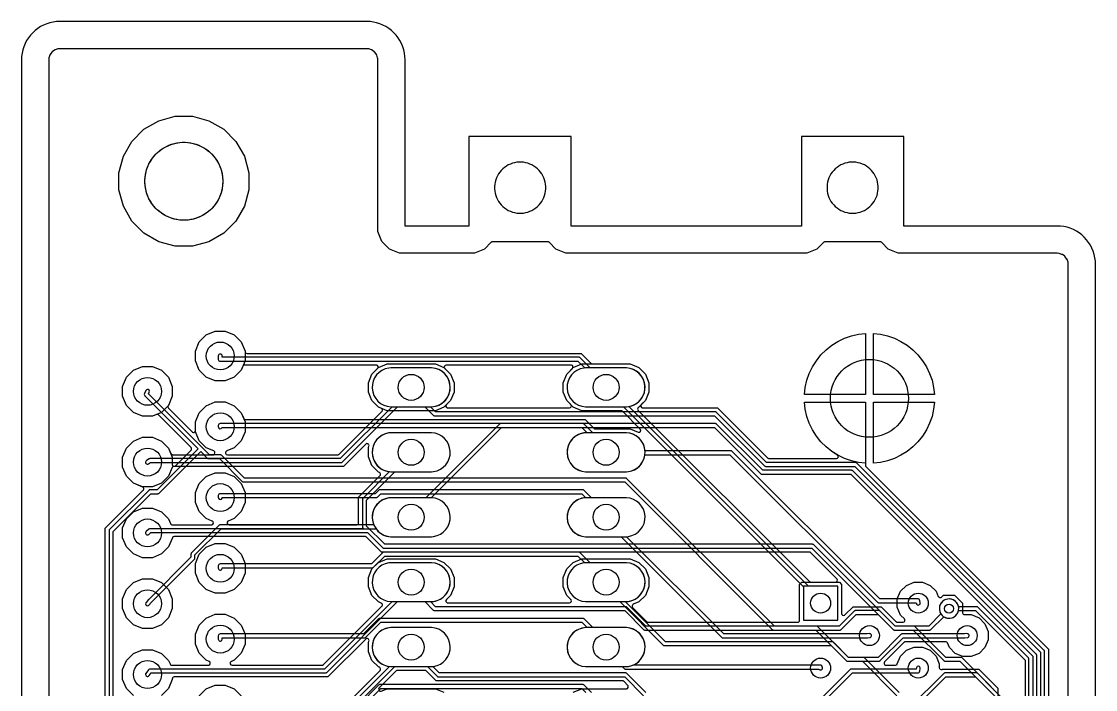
# Model space of a CAD drawing. Header units: millimetres. Extents: x 0 to 42, y 0 to 76.
# Drawn here: x 0 to 42, y 49.87 to 76 of the extents above; entities that cross this region are included whole.
import ezdxf

# ---------------------------------------------------------------- set-up
doc = ezdxf.new("R2010")
doc.units = ezdxf.units.MM

msp = doc.modelspace()

# ---------------------------------------------------------------- linework, layer by layer
at = {"layer": '16_copper'}
for points in [[(40.934, 9.5), (40.934, 66.5), (40.934, 66.503), (40.934, 66.506), (40.929, 66.562), (40.928, 66.57), (40.926, 66.58), (40.891, 66.686), (40.891, 66.687), (40.89, 66.689), (40.885, 66.699), (40.882, 66.706, 0.006887), (40.88, 66.707), (40.815, 66.798), (40.814, 66.799), (40.813, 66.8), (40.805, 66.808), (40.799, 66.813, 0.006878), (40.798, 66.815), (40.707, 66.88), (40.706, 66.881), (40.705, 66.882), (40.695, 66.887), (40.688, 66.891, 0.00688), (40.686, 66.891), (40.58, 66.926), (40.572, 66.927), (40.562, 66.929), (40.506, 66.934, 0.01263), (40.5, 66.934), (34.288, 66.934), (33.896, 67.096), (33.629, 67.364), (33.622, 67.369), (33.615, 67.374, 0.087651), (33.591, 67.384), (33.583, 67.385), (33.575, 67.386), (31.425, 67.386), (31.417, 67.385), (31.408, 67.384, 0.087654), (31.384, 67.374), (31.378, 67.369), (31.371, 67.364), (31.104, 67.096), (30.712, 66.934), (21.288, 66.934), (20.896, 67.096), (20.629, 67.364), (20.622, 67.369), (20.615, 67.374, 0.087651), (20.591, 67.384), (20.583, 67.385), (20.575, 67.386), (18.425, 67.386), (18.417, 67.385), (18.408, 67.384, 0.087654), (18.384, 67.374), (18.378, 67.369), (18.371, 67.364), (18.104, 67.096), (17.712, 66.934), (14.788, 66.934), (14.396, 67.096), (14.096, 67.396), (13.934, 67.788), (13.934, 74.5), (13.934, 74.503), (13.934, 74.506), (13.929, 74.562), (13.928, 74.57), (13.926, 74.58), (13.891, 74.686), (13.891, 74.687), (13.89, 74.689), (13.885, 74.699), (13.882, 74.706, 0.006887), (13.88, 74.707), (13.815, 74.798), (13.814, 74.799), (13.813, 74.8), (13.812, 74.801), (13.811, 74.802), (13.81, 74.803, 0.055612), (13.798, 74.815), (13.707, 74.88), (13.706, 74.881), (13.705, 74.882), (13.695, 74.887), (13.688, 74.891, 0.00689), (13.686, 74.891), (13.58, 74.926), (13.572, 74.927), (13.562, 74.929), (13.506, 74.934, 0.019646), (13.5, 74.934), (1.5, 74.934), (1.497, 74.934), (1.494, 74.934), (1.438, 74.929), (1.43, 74.928), (1.42, 74.926), (1.314, 74.891), (1.313, 74.891), (1.311, 74.89), (1.301, 74.885), (1.294, 74.882, 0.006887), (1.293, 74.88), (1.202, 74.815), (1.201, 74.814), (1.2, 74.813), (1.192, 74.805, 0.018293), (1.188, 74.801), (1.188, 74.801), (1.187, 74.799, 0.006878), (1.185, 74.798), (1.12, 74.707), (1.119, 74.706), (1.118, 74.705), (1.113, 74.695), (1.109, 74.688, 0.00688), (1.109, 74.686), (1.074, 74.58), (1.073, 74.572), (1.071, 74.562), (1.066, 74.506, 0.019646), (1.066, 74.5), (1.066, 1.5)], [(4.377, 49.635), (4.104, 49.908), (3.956, 50.265), (3.956, 50.652), (4.104, 51.009), (4.377, 51.282), (4.734, 51.43), (5.121, 51.43), (5.478, 51.282), (5.751, 51.009), (5.808, 50.872), (5.809, 50.871), (5.809, 50.869, 0.21835), (5.858, 50.828), (5.868, 50.827), (5.876, 50.825, 0.007886), (5.878, 50.825), (7.307, 50.825), (7.314, 50.826), (7.321, 50.827, 0.747774), (7.336, 50.972), (7.222, 51.019), (6.949, 51.293), (6.801, 51.65), (6.801, 52.036), (6.949, 52.393), (7.222, 52.667), (7.579, 52.815), (7.966, 52.815), (8.323, 52.667), (8.596, 52.393), (8.744, 52.036), (8.744, 51.65), (8.596, 51.293), (8.323, 51.019), (8.208, 50.972), (8.202, 50.968), (8.196, 50.966, 0.747777), (8.238, 50.825), (11.761, 50.825), (11.769, 50.827), (11.778, 50.827, 0.087654), (11.802, 50.838), (11.808, 50.842), (11.815, 50.848), (14.093, 53.126), (14.099, 53.134), (14.105, 53.141, 0.383473), (14.084, 53.241), (14.077, 53.245), (14.068, 53.25), (13.96, 53.295), (13.703, 53.552), (13.564, 53.888), (13.564, 54.252), (13.703, 54.588), (13.96, 54.845), (14.296, 54.984), (16.184, 54.984), (16.52, 54.845), (16.777, 54.588), (16.916, 54.252), (16.916, 53.888), (16.777, 53.552), (16.619, 53.394), (16.617, 53.392), (16.615, 53.39, 0.54841), (16.652, 53.267), (16.661, 53.265), (16.668, 53.264, 0.015781), (16.673, 53.264), (21.427, 53.264), (21.43, 53.264), (21.433, 53.264, 0.548396), (21.494, 53.377), (21.488, 53.384), (21.484, 53.39, 0.015772), (21.481, 53.394), (21.323, 53.552), (21.184, 53.888), (21.184, 54.252), (21.323, 54.588), (21.58, 54.845), (21.916, 54.984), (23.804, 54.984), (24.14, 54.845), (24.397, 54.588), (24.536, 54.252), (24.536, 53.888), (24.397, 53.552), (24.14, 53.295), (23.924, 53.205), (23.916, 53.2), (23.907, 53.196, 0.383476), (23.888, 53.096), (23.893, 53.09), (23.899, 53.081), (24.456, 52.524), (24.463, 52.519), (24.47, 52.514, 0.087651), (24.494, 52.504), (24.502, 52.503), (24.51, 52.502), (30.353, 52.502), (30.359, 52.503, 0.392588), (30.429, 52.578), (30.429, 53.982), (30.518, 54.071), (31.833, 54.071), (31.835, 54.071), (31.838, 54.071, 0.54841), (31.899, 54.184), (31.894, 54.191), (31.89, 54.197, 0.015772), (31.887, 54.201), (30.865, 55.223), (30.858, 55.228), (30.852, 55.233, 0.087651), (30.827, 55.243), (30.82, 55.244), (30.811, 55.245), (14.079, 55.245), (13.491, 55.832), (13.484, 55.837), (13.478, 55.843, 0.087651), (13.453, 55.853), (13.446, 55.853), (13.437, 55.855), (5.972, 55.855), (5.97, 55.854), (5.968, 55.855, 0.218346), (5.912, 55.826), (5.906, 55.816), (5.902, 55.81), (5.902, 55.809), (5.902, 55.809), (5.902, 55.808), (5.901, 55.808), (5.751, 55.446), (5.478, 55.172), (5.121, 55.024), (4.734, 55.024), (4.377, 55.172), (4.104, 55.446), (3.956, 55.803), (3.956, 56.189), (4.104, 56.546), (4.377, 56.82), (4.734, 56.967), (5.121, 56.967), (5.478, 56.82), (5.751, 56.546), (5.829, 56.359), (5.83, 56.357), (5.83, 56.356, 0.21835), (5.879, 56.315), (5.889, 56.313), (5.897, 56.312, 0.007886), (5.899, 56.312), (7.43, 56.312), (7.437, 56.313), (7.444, 56.313, 0.747774), (7.459, 56.458), (7.222, 56.557), (6.949, 56.83), (6.801, 57.187), (6.801, 57.573), (6.949, 57.931), (7.222, 58.204), (7.579, 58.352), (7.966, 58.352), (8.323, 58.204), (8.596, 57.931), (8.744, 57.573), (8.744, 57.187), (8.596, 56.83), (8.323, 56.557), (8.086, 56.458), (8.08, 56.455), (8.074, 56.452, 0.747777), (8.115, 56.312), (13.106, 56.312), (13.112, 56.313, 0.392588), (13.183, 56.388), (13.183, 57.397), (14.021, 58.236), (14.027, 58.243), (14.033, 58.251, 0.383473), (14.012, 58.351), (14.006, 58.354), (13.996, 58.36), (13.96, 58.375), (13.703, 58.632), (13.564, 58.968), (13.564, 59.332), (13.585, 59.384, 0.820695), (13.461, 59.467), (12.591, 58.598), (5.961, 58.598), (5.959, 58.598), (5.958, 58.598, 0.218346), (5.901, 58.569), (5.896, 58.56), (5.892, 58.553), (5.891, 58.552), (5.891, 58.552), (5.891, 58.551), (5.891, 58.551), (5.751, 58.214), (5.478, 57.941), (5.121, 57.793), (4.734, 57.793), (4.377, 57.941), (4.104, 58.214), (3.956, 58.571), (3.956, 58.958), (4.104, 59.315), (4.377, 59.588), (4.734, 59.736), (5.121, 59.736), (5.478, 59.588), (5.751, 59.315), (5.839, 59.102), (5.84, 59.101), (5.841, 59.099, 0.21835), (5.889, 59.058), (5.9, 59.056), (5.907, 59.055, 0.007886), (5.91, 59.055), (7.491, 59.055), (7.498, 59.056), (7.505, 59.056, 0.747774), (7.52, 59.202), (7.222, 59.325), (6.949, 59.598), (6.801, 59.956), (6.801, 60.342), (6.949, 60.699), (7.222, 60.972), (7.579, 61.12), (7.966, 61.12), (8.323, 60.972), (8.596, 60.699), (8.744, 60.342), (8.744, 59.956), (8.596, 59.598), (8.323, 59.325), (8.024, 59.202), (8.019, 59.198), (8.012, 59.195, 0.747777), (8.054, 59.055), (12.371, 59.055), (12.379, 59.056), (12.387, 59.057, 0.087654), (12.412, 59.067), (12.417, 59.072), (12.424, 59.077), (14.093, 60.746), (14.099, 60.754), (14.105, 60.761, 0.383473), (14.084, 60.861), (14.077, 60.865), (14.068, 60.87), (13.96, 60.915), (13.703, 61.172), (13.564, 61.508), (13.564, 61.872), (13.703, 62.208), (13.96, 62.465), (14.296, 62.604), (16.184, 62.604), (16.52, 62.465), (16.777, 62.208), (16.916, 61.872), (16.916, 61.508), (16.777, 61.172), (16.619, 61.014), (16.617, 61.012), (16.615, 61.01, 0.54841), (16.652, 60.887), (16.661, 60.885), (16.668, 60.884, 0.015781), (16.673, 60.884), (21.427, 60.884), (21.43, 60.884), (21.433, 60.884, 0.548396), (21.494, 60.997), (21.488, 61.004), (21.484, 61.01, 0.015772), (21.481, 61.014), (21.323, 61.172), (21.184, 61.508), (21.184, 61.872), (21.323, 62.208), (21.58, 62.465), (21.916, 62.604), (23.804, 62.604), (24.14, 62.465), (24.397, 62.208), (24.536, 61.872), (24.536, 61.508), (24.397, 61.172), (24.239, 61.014), (24.237, 61.012), (24.235, 61.01, 0.54841), (24.272, 60.887), (24.281, 60.885), (24.288, 60.884, 0.015781), (24.293, 60.884), (27.222, 60.884), (29.181, 58.925), (29.188, 58.92), (29.194, 58.914, 0.087651), (29.219, 58.904), (29.226, 58.904), (29.235, 58.903), (31.87, 58.903), (31.871, 58.903), (31.871, 58.903, 0.645596), (31.927, 59.03), (31.912, 59.042), (31.911, 59.043, 0.000216), (31.911, 59.043), (31.687, 59.184), (31.464, 59.362), (31.262, 59.564), (31.084, 59.787), (30.932, 60.029), (30.808, 60.286), (30.714, 60.555), (30.65, 60.834), (30.62, 61.108), (33.008, 61.108), (33.008, 58.675), (33.007, 58.674, 0.237953), (33.01, 58.605), (33.015, 58.598), (33.019, 58.592, 0.015772), (33.022, 58.588), (40.157, 51.453), (40.157, 38.31)], [(40.005, 38.405), (40.005, 51.359), (40.004, 51.367), (40.003, 51.376, 0.087654), (39.993, 51.4), (39.988, 51.406), (39.983, 51.413), (32.667, 58.728), (32.661, 58.733), (32.654, 58.738, 0.087651), (32.63, 58.748), (32.622, 58.749), (32.614, 58.75), (29.14, 58.75), (27.181, 60.709), (27.174, 60.714), (27.168, 60.72, 0.087651), (27.143, 60.73), (27.136, 60.73), (27.127, 60.731), (16.186, 60.731), (15.989, 60.928), (16.039, 60.928, 0.95208), (16.039, 62.452), (14.441, 62.452), (14.366, 62.445, 0.906347), (14.441, 60.928), (14.491, 60.928), (12.465, 58.903), (5.029, 58.903), (5.019, 58.901), (5.009, 58.9, 0.00366), (5.008, 58.899), (5.001, 58.897), (4.99, 58.891), (4.888, 58.83), (4.871, 58.816, 0.866044), (4.967, 58.699), (5.051, 58.75), (12.497, 58.75), (12.505, 58.751), (12.514, 58.752, 0.087654), (12.538, 58.762), (12.544, 58.767), (12.551, 58.773), (14.706, 60.928), (15.774, 60.928), (16.101, 60.601), (16.107, 60.596), (16.114, 60.591, 0.087651), (16.138, 60.581), (16.146, 60.58), (16.154, 60.579), (27.096, 60.579), (29.055, 58.62), (29.061, 58.615), (29.068, 58.61, 0.087651), (29.092, 58.6), (29.1, 58.599), (29.108, 58.598), (32.582, 58.598), (39.853, 51.327), (39.853, 38.436)], [(39.7, 40.081), (39.7, 51.206), (39.699, 51.215), (39.698, 51.223, 0.087654), (39.688, 51.248), (39.683, 51.253), (39.678, 51.26), (32.515, 58.423), (32.508, 58.428), (32.502, 58.434, 0.087651), (32.477, 58.444), (32.47, 58.444), (32.461, 58.445), (28.988, 58.445), (27.181, 60.252), (27.174, 60.257), (27.168, 60.262, 0.087651), (27.143, 60.272), (27.136, 60.273), (27.127, 60.274), (18.745, 60.274), (18.737, 60.273), (18.728, 60.272, 0.087654), (18.704, 60.262), (18.698, 60.257), (18.691, 60.252), (15.811, 57.372), (14.441, 57.372), (14.366, 57.365, 0.906347), (14.441, 55.848), (16.039, 55.848), (16.114, 55.855, 0.906347), (16.039, 57.372), (16.027, 57.372), (18.777, 60.122), (27.096, 60.122), (28.902, 58.315), (28.909, 58.31), (28.915, 58.305, 0.087651), (28.94, 58.295), (28.947, 58.294), (28.956, 58.293), (32.43, 58.293), (39.548, 51.175), (39.548, 40.113)], [(39.068, 48.822), (36.782, 51.108), (36.775, 51.113), (36.769, 51.118, 0.087651), (36.744, 51.128), (36.737, 51.129), (36.728, 51.13), (36.15, 51.13), (34.953, 52.327), (34.947, 52.332), (34.94, 52.338, 0.087651), (34.916, 52.348), (34.908, 52.348), (34.9, 52.349), (34.169, 52.349), (30.991, 55.527), (30.984, 55.533), (30.978, 55.538, 0.087651), (30.953, 55.548), (30.946, 55.549), (30.937, 55.55), (14.205, 55.55), (13.487, 56.267), (13.487, 57.271), (14.605, 58.388), (16.039, 58.388), (16.114, 58.395, 0.906347), (16.039, 59.912), (14.441, 59.912), (14.366, 59.905, 0.862606), (14.366, 58.395), (14.394, 58.393), (13.357, 57.356), (13.352, 57.349), (13.347, 57.343, 0.087651), (13.337, 57.318), (13.336, 57.311), (13.335, 57.302), (13.335, 56.236), (13.336, 56.227), (13.337, 56.219, 0.087654), (13.347, 56.194), (13.352, 56.189), (13.357, 56.182), (13.38, 56.159), (5.029, 56.159), (5.024, 56.159, 0.160287), (4.98, 56.141), (4.878, 56.054), (4.864, 56.037, 0.866051), (4.977, 55.938), (5.057, 56.007), (13.532, 56.007), (14.119, 55.42), (14.126, 55.415), (14.133, 55.409, 0.087651), (14.157, 55.399), (14.165, 55.399), (14.173, 55.397), (30.906, 55.397), (34.084, 52.219), (34.091, 52.214), (34.097, 52.209, 0.087651), (34.122, 52.199), (34.129, 52.198), (34.138, 52.197), (34.868, 52.197), (36.065, 51), (36.072, 50.995), (36.078, 50.99, 0.087651), (36.103, 50.98), (36.11, 50.979), (36.119, 50.978), (36.697, 50.978), (38.938, 48.736)], [(34.322, 49.759), (32.972, 51.108), (32.965, 51.113), (32.959, 51.118, 0.087651), (32.934, 51.128), (32.927, 51.129), (32.918, 51.13), (32.34, 51.13), (31.143, 52.327), (31.137, 52.332), (31.13, 52.338, 0.087651), (31.106, 52.348), (31.098, 52.348), (31.09, 52.349), (24.416, 52.349), (23.676, 53.089), (23.669, 53.094), (23.663, 53.1, 0.087651), (23.638, 53.11), (23.631, 53.11), (23.622, 53.111), (16.186, 53.111), (15.989, 53.308), (16.039, 53.308, 0.95208), (16.039, 54.832), (14.441, 54.832), (14.366, 54.825, 0.906347), (14.441, 53.308), (14.491, 53.308), (11.856, 50.673), (5.029, 50.673), (5.026, 50.673), (5.022, 50.673, 0.144301), (4.982, 50.657), (4.977, 50.651), (4.971, 50.647, 0.019152), (4.968, 50.642), (4.866, 50.504), (4.856, 50.485, 0.866045), (4.989, 50.414), (5.068, 50.521), (11.887, 50.521), (11.896, 50.522), (11.904, 50.522, 0.087654), (11.929, 50.533), (11.934, 50.538), (11.941, 50.543), (14.706, 53.308), (15.774, 53.308), (16.101, 52.981), (16.107, 52.976), (16.114, 52.971, 0.087651), (16.138, 52.961), (16.146, 52.96), (16.154, 52.959), (23.59, 52.959), (24.33, 52.219), (24.337, 52.214), (24.343, 52.209, 0.087651), (24.368, 52.199), (24.375, 52.198), (24.384, 52.197), (31.058, 52.197), (32.255, 51), (32.262, 50.995), (32.268, 50.99, 0.087651), (32.293, 50.98), (32.3, 50.979), (32.309, 50.978), (32.887, 50.978), (34.236, 49.629)], [(39.395, 40.234), (39.395, 51.054), (39.394, 51.062), (39.394, 51.071, 0.087654), (39.383, 51.095), (39.378, 51.101), (39.373, 51.108), (37.392, 53.089), (37.385, 53.094), (37.379, 53.1, 0.087651), (37.354, 53.11), (37.347, 53.11), (37.338, 53.111), (36.642, 53.111), (36.63, 53.157, 1), (35.912, 52.913), (35.931, 52.868, 0.714263), (36.642, 52.959), (37.306, 52.959), (39.243, 51.022), (39.243, 40.265)], [(24.416, 49.759), (23.676, 50.498), (23.669, 50.503), (23.663, 50.509, 0.087651), (23.638, 50.519), (23.631, 50.519), (23.622, 50.521), (16.338, 50.521), (16.086, 50.773), (16.114, 50.775, 0.906347), (16.039, 52.292), (14.441, 52.292), (14.366, 52.285, 0.862606), (14.366, 50.775), (14.394, 50.773), (11.398, 47.777)], [(11.358, 47.952), (14.021, 50.616), (14.027, 50.623), (14.033, 50.631, 0.383473), (14.012, 50.731), (14.006, 50.734), (13.996, 50.74), (13.96, 50.755), (13.703, 51.012), (13.564, 51.348), (13.564, 51.712), (13.585, 51.764, 0.820688), (13.461, 51.847), (11.982, 50.368), (5.975, 50.368), (5.97, 50.367, 0.256284), (5.909, 50.328), (5.906, 50.323, 0.03873), (5.901, 50.307), (5.9, 50.302), (5.9, 50.302), (5.9, 50.302), (5.9, 50.297), (5.899, 50.292), (5.899, 50.265), (5.751, 49.908), (5.478, 49.635)], [(11.484, 47.647), (14.605, 50.768), (15.875, 50.768), (16.253, 50.391), (16.26, 50.385), (16.266, 50.38, 0.087651), (16.291, 50.37), (16.298, 50.369), (16.307, 50.368), (23.59, 50.368), (24.33, 49.629)], [(21.58, 49.765), (21.916, 49.904), (23.655, 49.904), (23.658, 49.905), (23.66, 49.905, 0.548396), (23.721, 50.018), (23.716, 50.025), (23.712, 50.031, 0.015772), (23.709, 50.034), (23.55, 50.193), (23.543, 50.199), (23.536, 50.204, 0.087664), (23.512, 50.214), (23.504, 50.215), (23.496, 50.216), (16.212, 50.216), (15.835, 50.593), (15.828, 50.598), (15.821, 50.604, 0.087651), (15.797, 50.614), (15.789, 50.614), (15.781, 50.616), (14.699, 50.616), (14.691, 50.614), (14.682, 50.614, 0.087654), (14.658, 50.603), (14.652, 50.599), (14.645, 50.593), (13.987, 49.935), (13.983, 49.93), (13.978, 49.925, 0.747782), (14.07, 49.811), (14.296, 49.904), (16.184, 49.904), (16.52, 49.765)]]:
    msp.add_lwpolyline(points, format="xyb", dxfattribs=at)
for points in [[(6.016, 67.21), (5.37, 67.383), (4.79, 67.717), (4.317, 68.19), (3.983, 68.77), (3.81, 69.416), (3.81, 70.084), (3.983, 70.73), (4.317, 71.31), (4.79, 71.783), (5.37, 72.117), (6.016, 72.29), (6.684, 72.29), (7.33, 72.117), (7.91, 71.783), (8.383, 71.31), (8.717, 70.73), (8.89, 70.084), (8.89, 69.416), (8.717, 68.77), (8.383, 68.19), (7.91, 67.717), (7.33, 67.383), (6.684, 67.21)], [(7.579, 61.946), (7.222, 62.094), (6.949, 62.367), (6.801, 62.724), (6.801, 63.111), (6.949, 63.468), (7.222, 63.741), (7.579, 63.889), (7.966, 63.889), (8.323, 63.741), (8.596, 63.468), (8.744, 63.111), (8.744, 62.724), (8.596, 62.367), (8.323, 62.094), (7.966, 61.946)], [(30.62, 61.412), (30.65, 61.686), (30.714, 61.965), (30.808, 62.234), (30.932, 62.491), (31.084, 62.733), (31.262, 62.956), (31.464, 63.158), (31.687, 63.336), (31.929, 63.488), (32.186, 63.612), (32.455, 63.706), (32.734, 63.77), (33.008, 63.8), (33.008, 61.412)], [(33.312, 61.412), (33.312, 63.8), (33.586, 63.77), (33.865, 63.706), (34.134, 63.612), (34.391, 63.488), (34.633, 63.336), (34.856, 63.158), (35.058, 62.956), (35.236, 62.733), (35.388, 62.491), (35.512, 62.234), (35.606, 61.965), (35.67, 61.686), (35.7, 61.412)], [(4.734, 60.562), (4.377, 60.709), (4.104, 60.983), (3.956, 61.34), (3.956, 61.726), (4.104, 62.083), (4.377, 62.357), (4.734, 62.505), (5.121, 62.505), (5.478, 62.357), (5.751, 62.083), (5.899, 61.726), (5.899, 61.34), (5.751, 60.983), (5.478, 60.709), (5.121, 60.562)], [(33.16, 61.26), (33.16, 61.26), (33.16, 61.26), (33.16, 61.26)], [(33.312, 61.108), (35.7, 61.108), (35.67, 60.834), (35.606, 60.555), (35.512, 60.286), (35.388, 60.029), (35.236, 59.787), (35.058, 59.564), (34.856, 59.362), (34.633, 59.184), (34.391, 59.032), (34.134, 58.908), (33.865, 58.814), (33.586, 58.75), (33.312, 58.72)], [(7.579, 53.64), (7.222, 53.788), (6.949, 54.061), (6.801, 54.418), (6.801, 54.805), (6.949, 55.162), (7.222, 55.435), (7.579, 55.583), (7.966, 55.583), (8.323, 55.435), (8.596, 55.162), (8.744, 54.805), (8.744, 54.418), (8.596, 54.061), (8.323, 53.788), (7.966, 53.64)], [(4.734, 52.256), (4.377, 52.404), (4.104, 52.677), (3.956, 53.034), (3.956, 53.421), (4.104, 53.778), (4.377, 54.051), (4.734, 54.199), (5.121, 54.199), (5.478, 54.051), (5.751, 53.778), (5.899, 53.421), (5.899, 53.034), (5.751, 52.677), (5.478, 52.404), (5.121, 52.256)], [(31.919, 53.919), (30.582, 53.919), (30.582, 52.582), (31.919, 52.582)], [(7.579, 48.103), (7.222, 48.251), (6.949, 48.524), (6.801, 48.881), (6.801, 49.268), (6.949, 49.625), (7.222, 49.898), (7.579, 50.046), (7.966, 50.046), (8.323, 49.898), (8.596, 49.625), (8.744, 49.268), (8.744, 48.881), (8.596, 48.524), (8.323, 48.251), (7.966, 48.103)]]:
    msp.add_lwpolyline(points, close=True, dxfattribs=at)
for points in [[(23.734, 60.935, 0.906347), (23.659, 62.452), (22.061, 62.452), (21.986, 62.445, 0.906347), (22.061, 60.928), (23.659, 60.928)], [(35.096, 53.178, 0.371209), (35.145, 53.265), (35.127, 53.355), (35.124, 53.363), (35.121, 53.372, 0.231049), (35.069, 53.414), (35.061, 53.415), (35.052, 53.416), (33.56, 53.416), (27.791, 59.185), (27.784, 59.19), (27.777, 59.196, 0.087651), (27.753, 59.206), (27.745, 59.206), (27.737, 59.207), (24.382, 59.207), (24.377, 59.262, 0.357806), (23.659, 59.912), (22.061, 59.912), (21.986, 59.905, 0.906347), (22.061, 58.388), (23.659, 58.388), (23.734, 58.395, 0.330355), (24.377, 59.038), (24.378, 59.055), (27.705, 59.055), (33.474, 53.286), (33.481, 53.281), (33.487, 53.276, 0.087651), (33.512, 53.266), (33.519, 53.265), (33.528, 53.264), (34.99, 53.264), (34.995, 53.235), (35.003, 53.215, 0.294757), (35.075, 53.174)], [(23.734, 55.855, 0.906347), (23.659, 57.372), (22.061, 57.372), (21.986, 57.365, 0.906347), (22.061, 55.848), (23.659, 55.848)], [(23.734, 53.315, 0.906347), (23.659, 54.832), (22.061, 54.832), (21.986, 54.825, 0.906347), (22.061, 53.308), (23.659, 53.308)], [(23.734, 50.775, 0.906347), (23.659, 52.292), (22.061, 52.292), (21.986, 52.285, 0.906347), (22.061, 50.768), (23.659, 50.768)]]:
    msp.add_lwpolyline(points, format="xyb", close=True, dxfattribs=at)
at = {"layer": '1_copper'}
for points in [[(40.934, 9.5), (40.934, 66.5), (40.934, 66.503), (40.934, 66.506), (40.929, 66.562), (40.928, 66.57), (40.926, 66.58), (40.891, 66.686), (40.891, 66.687), (40.89, 66.689), (40.885, 66.699), (40.882, 66.706, 0.006887), (40.88, 66.707), (40.815, 66.798), (40.814, 66.799), (40.813, 66.8), (40.805, 66.808), (40.799, 66.813, 0.006878), (40.798, 66.815), (40.707, 66.88), (40.706, 66.881), (40.705, 66.882), (40.695, 66.887), (40.688, 66.891, 0.00688), (40.686, 66.891), (40.58, 66.926), (40.572, 66.927), (40.562, 66.929), (40.506, 66.934, 0.019646), (40.5, 66.934), (34.288, 66.934), (33.896, 67.096), (33.629, 67.364), (33.622, 67.369), (33.615, 67.374, 0.087651), (33.591, 67.384), (33.583, 67.385), (33.575, 67.386), (31.425, 67.386), (31.417, 67.385), (31.408, 67.384, 0.087654), (31.384, 67.374), (31.378, 67.369), (31.371, 67.364), (31.104, 67.096), (30.712, 66.934), (21.288, 66.934), (20.896, 67.096), (20.629, 67.364), (20.622, 67.369), (20.615, 67.374, 0.087651), (20.591, 67.384), (20.583, 67.385), (20.575, 67.386), (18.425, 67.386), (18.417, 67.385), (18.408, 67.384, 0.087654), (18.384, 67.374), (18.378, 67.369), (18.371, 67.364), (18.104, 67.096), (17.712, 66.934), (14.788, 66.934), (14.396, 67.096), (14.096, 67.396), (13.934, 67.788), (13.934, 74.5), (13.934, 74.503), (13.934, 74.506), (13.929, 74.562), (13.928, 74.57), (13.926, 74.58), (13.891, 74.686), (13.891, 74.687), (13.89, 74.689), (13.885, 74.699), (13.882, 74.706, 0.006887), (13.88, 74.707), (13.815, 74.798), (13.814, 74.799), (13.813, 74.8), (13.812, 74.801), (13.811, 74.802), (13.81, 74.803, 0.055612), (13.798, 74.815), (13.707, 74.88), (13.706, 74.881), (13.705, 74.882), (13.695, 74.887), (13.688, 74.891, 0.00689), (13.686, 74.891), (13.58, 74.926), (13.572, 74.927), (13.562, 74.929), (13.506, 74.934, 0.019646), (13.5, 74.934), (1.5, 74.934), (1.497, 74.934), (1.494, 74.934), (1.438, 74.929), (1.43, 74.928), (1.42, 74.926), (1.314, 74.891), (1.313, 74.891), (1.311, 74.89), (1.301, 74.885), (1.294, 74.882, 0.006887), (1.293, 74.88), (1.202, 74.815), (1.201, 74.814), (1.2, 74.813), (1.192, 74.805, 0.018293), (1.188, 74.801), (1.188, 74.801), (1.187, 74.799, 0.006878), (1.185, 74.798), (1.12, 74.707), (1.119, 74.706), (1.118, 74.705), (1.113, 74.695), (1.109, 74.688, 0.00688), (1.109, 74.686), (1.074, 74.58), (1.073, 74.572), (1.071, 74.562), (1.066, 74.506, 0.019646), (1.066, 74.5), (1.066, 1.5)], [(3.277, 14.231), (3.277, 56.178), (4.765, 57.666), (4.771, 57.674), (4.777, 57.682, 0.383473), (4.756, 57.781), (4.749, 57.785), (4.74, 57.791), (4.377, 57.941), (4.104, 58.214), (3.956, 58.571), (3.956, 58.958), (4.104, 59.315), (4.377, 59.588), (4.734, 59.736), (5.121, 59.736), (5.478, 59.588), (5.751, 59.315), (5.899, 58.958), (5.899, 58.68), (5.9, 58.677), (5.899, 58.674, 0.54841), (6.013, 58.613), (6.02, 58.618), (6.026, 58.622, 0.015772), (6.029, 58.626), (6.633, 59.23), (6.635, 59.232), (6.636, 59.233), (6.638, 59.235), (6.641, 59.238, 0.034413), (6.646, 59.247), (6.648, 59.251), (6.648, 59.251), (6.648, 59.253, 0.311134), (6.633, 59.337), (5.361, 60.61), (5.359, 60.611), (5.358, 60.612, 0.218356), (5.298, 60.632), (5.288, 60.629), (5.28, 60.627, 0.007894), (5.278, 60.627), (5.121, 60.562), (4.734, 60.562), (4.377, 60.709), (4.104, 60.983), (3.956, 61.34), (3.956, 61.726), (4.104, 62.083), (4.377, 62.357), (4.734, 62.505), (5.121, 62.505), (5.478, 62.357), (5.751, 62.083), (5.899, 61.726), (5.899, 61.34), (5.751, 60.983), (5.747, 60.978, 0.414248), (5.747, 60.871), (6.671, 59.947), (6.673, 59.945), (6.675, 59.943, 0.54841), (6.798, 59.98), (6.799, 59.988), (6.801, 59.996, 0.01577), (6.801, 60), (6.801, 60.342), (6.949, 60.699), (7.222, 60.972), (7.579, 61.12), (7.966, 61.12), (8.323, 60.972), (8.596, 60.699), (8.689, 60.474), (8.69, 60.472), (8.691, 60.471, 0.21835), (8.739, 60.429), (8.75, 60.428), (8.757, 60.427, 0.007886), (8.76, 60.427), (22.04, 60.427), (22.38, 60.087), (22.387, 60.082), (22.393, 60.076, 0.087651), (22.418, 60.066), (22.425, 60.066), (22.434, 60.064), (23.804, 60.064), (24.116, 59.935), (24.123, 59.933), (24.13, 59.931, 0.747787), (24.2, 60.059), (23.505, 60.753), (23.499, 60.758), (23.492, 60.764, 0.087651), (23.468, 60.774), (23.46, 60.774), (23.452, 60.776), (21.916, 60.776), (21.58, 60.915), (21.323, 61.172), (21.184, 61.508), (21.184, 61.872), (21.323, 62.208), (21.545, 62.43), (21.546, 62.432), (21.548, 62.433), (21.548, 62.434), (21.549, 62.434, 0.54841), (21.512, 62.557), (21.503, 62.559), (21.496, 62.56, 0.01577), (21.491, 62.56), (16.609, 62.56), (16.606, 62.56), (16.603, 62.56, 0.548396), (16.542, 62.447), (16.548, 62.44), (16.552, 62.434), (16.552, 62.433), (16.553, 62.433), (16.554, 62.432), (16.555, 62.43), (16.777, 62.208), (16.916, 61.872), (16.916, 61.508), (16.777, 61.172), (16.52, 60.915), (16.184, 60.776), (14.296, 60.776), (13.96, 60.915), (13.703, 61.172), (13.564, 61.508), (13.564, 61.872), (13.703, 62.208), (13.925, 62.43), (13.926, 62.432), (13.928, 62.433), (13.928, 62.434), (13.929, 62.434, 0.54841), (13.892, 62.557), (13.883, 62.559), (13.876, 62.56, 0.01577), (13.871, 62.56), (8.727, 62.56), (8.725, 62.56), (8.724, 62.56, 0.218346), (8.667, 62.531), (8.662, 62.522), (8.658, 62.515), (8.657, 62.515), (8.657, 62.515), (8.657, 62.514), (8.657, 62.513), (8.596, 62.367), (8.323, 62.094), (7.966, 61.946), (7.579, 61.946), (7.222, 62.094), (6.949, 62.367), (6.801, 62.724), (6.801, 63.111), (6.949, 63.468), (7.222, 63.741), (7.579, 63.889), (7.966, 63.889), (8.323, 63.741), (8.596, 63.468), (8.744, 63.111), (8.744, 63.094, 0.414214), (8.82, 63.017), (21.888, 63.017), (22.279, 62.627), (22.285, 62.622), (22.292, 62.616, 0.087651), (22.316, 62.606), (22.324, 62.606), (22.332, 62.604), (23.804, 62.604), (24.14, 62.465), (24.397, 62.208), (24.536, 61.872), (24.536, 61.508), (24.397, 61.172), (24.14, 60.915), (24.14, 60.915, 0.458573), (24.103, 60.805), (24.108, 60.799), (24.115, 60.79), (30.812, 54.093), (30.819, 54.088), (30.825, 54.083, 0.087651), (30.85, 54.073), (30.857, 54.072), (30.866, 54.071), (31.982, 54.071), (32.071, 53.982), (32.071, 52.847), (32.071, 52.845), (32.071, 52.842, 0.54841), (32.184, 52.781), (32.191, 52.786), (32.197, 52.79, 0.015772), (32.201, 52.793), (32.519, 53.111), (33.623, 53.111), (34.21, 52.524), (34.217, 52.519), (34.223, 52.514, 0.087651), (34.248, 52.504), (34.255, 52.503), (34.264, 52.502), (34.473, 52.502), (34.476, 52.502), (34.479, 52.502, 0.548396), (34.54, 52.615), (34.535, 52.622), (34.53, 52.628, 0.015772), (34.527, 52.632), (34.374, 52.785), (34.249, 53.087), (34.249, 53.413), (34.374, 53.715), (34.605, 53.946), (34.907, 54.071), (35.233, 54.071), (35.535, 53.946), (35.766, 53.715), (35.85, 53.513), (35.855, 53.505), (35.859, 53.496, 0.383476), (35.959, 53.477), (35.965, 53.482), (35.974, 53.488), (36.051, 53.566), (36.491, 53.566), (36.802, 53.255), (36.802, 52.877), (36.803, 52.871, 0.392588), (36.878, 52.801), (37.143, 52.801), (37.445, 52.676), (37.676, 52.445), (37.801, 52.143), (37.801, 51.817), (37.676, 51.515), (37.445, 51.284), (37.143, 51.159), (36.817, 51.159), (36.515, 51.284), (36.284, 51.515), (36.21, 51.693), (36.21, 51.694), (36.209, 51.695), (36.209, 51.695), (36.209, 51.696, 0.21835), (36.161, 51.737), (36.15, 51.738), (36.142, 51.74, 0.007886), (36.14, 51.74), (34.569, 51.74), (34.56, 51.739), (34.552, 51.738, 0.087654), (34.527, 51.728), (34.522, 51.723), (34.515, 51.717), (33.779, 50.982), (33.753, 50.955, 0.572911), (33.786, 50.828), (33.795, 50.827), (33.802, 50.826, 0.015791), (33.807, 50.825), (34.178, 50.825), (34.18, 50.826), (34.182, 50.825, 0.218346), (34.238, 50.854), (34.244, 50.864), (34.248, 50.87, 0.00789), (34.249, 50.872), (34.374, 51.175), (34.605, 51.406), (34.907, 51.531), (35.233, 51.531), (35.535, 51.406), (35.766, 51.175), (35.891, 50.873), (35.891, 50.724), (35.891, 50.721), (35.891, 50.718, 0.436195), (35.978, 50.648), (35.981, 50.649), (35.984, 50.649, 0.05325), (36.004, 50.657), (36.011, 50.663), (36.017, 50.667, 0.012787), (36.021, 50.67), (36.024, 50.673), (37.433, 50.673), (38.176, 49.929), (38.176, 46.387)], [(3.581, 14.357), (3.581, 56.052), (5.061, 57.531), (5.334, 57.531), (5.342, 57.532), (5.351, 57.533, 0.087654), (5.375, 57.543), (5.381, 57.548), (5.388, 57.553), (7.01, 59.176), (7.261, 58.925), (7.268, 58.92), (7.275, 58.914, 0.087651), (7.299, 58.904), (7.307, 58.904), (7.315, 58.903), (7.741, 58.903), (8.633, 58.011), (8.64, 58.005), (8.646, 58, 0.087651), (8.671, 57.99), (8.678, 57.989), (8.687, 57.988), (23.59, 57.988), (29.359, 52.219), (29.366, 52.214), (29.373, 52.209, 0.087651), (29.397, 52.199), (29.405, 52.198), (29.413, 52.197), (32.004, 52.197), (32.012, 52.198), (32.021, 52.199, 0.087654), (32.045, 52.209), (32.051, 52.214), (32.058, 52.219), (32.645, 52.807), (33.496, 52.807), (34.084, 52.219), (34.091, 52.214), (34.097, 52.209, 0.087651), (34.122, 52.199), (34.129, 52.198), (34.138, 52.197), (35.509, 52.197), (35.518, 52.198), (35.526, 52.199, 0.087654), (35.551, 52.209), (35.556, 52.214), (35.563, 52.219), (36.063, 52.719), (36.104, 52.695, 1), (36.439, 53.375), (36.393, 53.394, 0.714262), (35.955, 52.827), (35.478, 52.349), (34.169, 52.349), (33.582, 52.937), (33.575, 52.942), (33.569, 52.947, 0.087651), (33.544, 52.957), (33.537, 52.958), (33.528, 52.959), (32.614, 52.959), (32.605, 52.958), (32.597, 52.957, 0.087654), (32.572, 52.947), (32.567, 52.942), (32.56, 52.937), (31.972, 52.349), (29.445, 52.349), (23.676, 58.118), (23.669, 58.123), (23.663, 58.129, 0.087651), (23.638, 58.139), (23.631, 58.139), (23.622, 58.141), (8.718, 58.141), (7.826, 59.033), (7.819, 59.038), (7.813, 59.043, 0.087651), (7.788, 59.053), (7.781, 59.054), (7.772, 59.055), (7.347, 59.055), (4.967, 61.434), (4.997, 61.503, 1), (4.858, 61.564), (4.807, 61.448), (4.806, 61.445), (4.805, 61.443, 0.218355), (4.81, 61.38), (4.816, 61.373), (4.82, 61.366, 0.012983), (4.823, 61.363), (6.903, 59.284), (5.302, 57.683), (5.029, 57.683), (5.021, 57.682), (5.012, 57.682, 0.087654), (4.988, 57.671), (4.982, 57.666), (4.975, 57.661), (3.451, 56.137), (3.446, 56.13), (3.441, 56.124, 0.087651), (3.431, 56.099), (3.43, 56.092), (3.429, 56.083), (3.429, 14.326)], [(31.296, 49.324), (32.493, 50.521), (35.052, 50.521), (35.062, 50.522), (35.073, 50.524, 0.220626), (35.121, 50.565), (35.123, 50.571), (35.127, 50.585), (35.145, 50.698), (35.146, 50.72, 0.866046), (34.995, 50.722), (34.987, 50.673), (32.461, 50.673), (32.453, 50.672), (32.444, 50.671, 0.087654), (32.42, 50.661), (32.414, 50.656), (32.407, 50.651), (31.21, 49.454)], [(38.022, 49.852, 0.087654), (38.012, 49.876), (38.007, 49.882), (38.001, 49.889), (37.392, 50.498), (37.385, 50.503), (37.379, 50.509, 0.087651), (37.354, 50.519), (37.347, 50.519), (37.338, 50.521), (36.119, 50.521), (36.11, 50.519), (36.102, 50.519, 0.087654), (36.077, 50.508), (36.072, 50.504), (36.065, 50.498), (34.716, 49.149)], [(22.289, 49.752), (21.999, 50.041), (21.993, 50.046), (21.986, 50.052, 0.087651), (21.962, 50.062), (21.954, 50.062), (21.946, 50.063), (14.021, 50.063), (14.012, 50.062), (14.004, 50.062, 0.087654), (13.979, 50.051), (13.974, 50.046), (13.967, 50.041), (13.227, 49.301)]]:
    msp.add_lwpolyline(points, format="xyb", dxfattribs=at)
for points in [[(6.016, 67.21), (5.37, 67.383), (4.79, 67.717), (4.317, 68.19), (3.983, 68.77), (3.81, 69.416), (3.81, 70.084), (3.983, 70.73), (4.317, 71.31), (4.79, 71.783), (5.37, 72.117), (6.016, 72.29), (6.684, 72.29), (7.33, 72.117), (7.91, 71.783), (8.383, 71.31), (8.717, 70.73), (8.89, 70.084), (8.89, 69.416), (8.717, 68.77), (8.383, 68.19), (7.91, 67.717), (7.33, 67.383), (6.684, 67.21)], [(30.62, 61.412), (30.65, 61.686), (30.714, 61.965), (30.808, 62.234), (30.932, 62.491), (31.084, 62.733), (31.262, 62.956), (31.464, 63.158), (31.687, 63.336), (31.929, 63.488), (32.186, 63.612), (32.455, 63.706), (32.734, 63.77), (33.008, 63.8), (33.008, 61.412)], [(33.312, 61.412), (33.312, 63.8), (33.586, 63.77), (33.865, 63.706), (34.134, 63.612), (34.391, 63.488), (34.633, 63.336), (34.856, 63.158), (35.058, 62.956), (35.236, 62.733), (35.388, 62.491), (35.512, 62.234), (35.606, 61.965), (35.67, 61.686), (35.7, 61.412)], [(32.734, 58.75), (32.455, 58.814), (32.186, 58.908), (31.929, 59.032), (31.687, 59.184), (31.464, 59.362), (31.262, 59.564), (31.084, 59.787), (30.932, 60.029), (30.808, 60.286), (30.714, 60.555), (30.65, 60.834), (30.62, 61.108), (33.008, 61.108), (33.008, 58.72)], [(33.16, 61.26), (33.16, 61.26), (33.16, 61.26), (33.16, 61.26)], [(33.312, 61.108), (35.7, 61.108), (35.67, 60.834), (35.606, 60.555), (35.512, 60.286), (35.388, 60.029), (35.236, 59.787), (35.058, 59.564), (34.856, 59.362), (34.633, 59.184), (34.391, 59.032), (34.134, 58.908), (33.865, 58.814), (33.586, 58.75), (33.312, 58.72)]]:
    msp.add_lwpolyline(points, close=True, dxfattribs=at)
for points in [[(31.919, 53.919), (30.771, 53.919), (23.751, 60.939), (23.807, 60.95, 0.862606), (23.659, 62.452), (22.238, 62.452), (21.847, 62.843), (21.84, 62.848), (21.834, 62.853, 0.087651), (21.809, 62.863), (21.802, 62.864), (21.793, 62.865), (7.849, 62.865), (7.849, 62.917, 1), (7.696, 62.917), (7.696, 62.789), (7.697, 62.783, 0.392588), (7.772, 62.713), (21.762, 62.713), (22.026, 62.449), (21.986, 62.445, 0.906347), (22.061, 60.928), (23.546, 60.928), (30.582, 53.893), (30.582, 52.582), (31.919, 52.582)], [(16.114, 60.935, 0.906347), (16.039, 62.452), (14.441, 62.452), (14.366, 62.445, 0.906347), (14.441, 60.928), (16.039, 60.928)], [(23.734, 58.395, 0.906347), (23.659, 59.912), (22.339, 59.912), (21.999, 60.252), (21.993, 60.257), (21.986, 60.262, 0.087651), (21.962, 60.272), (21.954, 60.273), (21.946, 60.274), (7.772, 60.274), (7.767, 60.273, 0.392588), (7.696, 60.198), (7.696, 60.149), (7.699, 60.127, 0.6456), (7.837, 60.108), (7.843, 60.122), (21.914, 60.122), (22.124, 59.912), (22.061, 59.912, 0.95208), (22.061, 58.388), (23.659, 58.388)], [(16.114, 58.395, 0.906347), (16.039, 59.912), (14.441, 59.912), (14.366, 59.905, 0.906347), (14.441, 58.388), (16.039, 58.388)], [(33.076, 51.893), (33.081, 51.893), (33.17, 51.904), (33.191, 51.91, 0.866057), (33.15, 52.056), (33.066, 52.045), (27.464, 52.045), (23.66, 55.848), (23.734, 55.855, 0.906347), (23.659, 57.372), (22.289, 57.372), (21.999, 57.661), (21.993, 57.666), (21.986, 57.672, 0.087651), (21.962, 57.682), (21.954, 57.682), (21.946, 57.683), (14.021, 57.683), (14.012, 57.682), (14.004, 57.682, 0.087654), (13.979, 57.671), (13.974, 57.666), (13.967, 57.661), (13.837, 57.531), (7.772, 57.531), (7.767, 57.53, 0.392588), (7.696, 57.455), (7.696, 57.38), (7.699, 57.359, 0.752248), (7.846, 57.359), (7.848, 57.379), (13.868, 57.379), (13.877, 57.38), (13.885, 57.38, 0.087654), (13.91, 57.391), (13.915, 57.396), (13.922, 57.401), (14.052, 57.531), (21.914, 57.531), (22.073, 57.372), (22.061, 57.372, 0.95208), (22.061, 55.848), (23.445, 55.848), (27.378, 51.915), (27.385, 51.909), (27.391, 51.904, 0.087651), (27.416, 51.894), (27.423, 51.893), (27.432, 51.892), (33.071, 51.892)], [(4.948, 53.154, 0.1414), (4.984, 53.176), (5.084, 53.288), (6.759, 54.963), (6.765, 54.969), (6.77, 54.976, 0.087651), (6.78, 55), (6.781, 55.008), (6.782, 55.016), (6.782, 55.137), (7.804, 56.159), (13.863, 56.159), (13.865, 56.156, 0.224558), (14.441, 55.848), (16.039, 55.848), (16.114, 55.855, 0.906347), (16.039, 57.372), (14.441, 57.372), (14.366, 57.365, 0.472964), (13.76, 56.353), (13.777, 56.312), (7.772, 56.312), (7.764, 56.311), (7.756, 56.31, 0.087654), (7.731, 56.3), (7.725, 56.295), (7.719, 56.289), (6.652, 55.223), (6.647, 55.216), (6.641, 55.209, 0.087651), (6.631, 55.185), (6.631, 55.177), (6.629, 55.169), (6.629, 55.048), (4.975, 53.394), (4.974, 53.392), (4.973, 53.391), (4.871, 53.278), (4.859, 53.26, 0.548405), (4.927, 53.151)], [(33.536, 50.979), (33.545, 50.98, 0.087654), (33.569, 50.99), (33.575, 50.995), (33.582, 51), (34.474, 51.892), (36.881, 51.892), (36.885, 51.893), (36.89, 51.893), (36.989, 51.904), (37.01, 51.91, 0.866047), (36.971, 52.056), (36.876, 52.045), (34.442, 52.045), (34.434, 52.043), (34.426, 52.043, 0.087654), (34.401, 52.032), (34.395, 52.028), (34.389, 52.022), (33.496, 51.13), (32.34, 51.13), (31.753, 51.717), (31.746, 51.723), (31.74, 51.728, 0.087651), (31.715, 51.738), (31.708, 51.739), (31.699, 51.74), (25.178, 51.74), (23.609, 53.308), (23.659, 53.308, 0.95208), (23.659, 54.832), (22.238, 54.832), (21.847, 55.223), (21.84, 55.228), (21.834, 55.233, 0.087651), (21.809, 55.243), (21.802, 55.244), (21.793, 55.245), (14.173, 55.245), (14.165, 55.244), (14.156, 55.243, 0.087654), (14.132, 55.233), (14.126, 55.228), (14.119, 55.223), (13.684, 54.788), (7.772, 54.788), (7.767, 54.787, 0.392588), (7.696, 54.712), (7.696, 54.612), (7.699, 54.59, 0.866051), (7.849, 54.612), (7.849, 54.635), (13.716, 54.635), (13.724, 54.637), (13.733, 54.637, 0.087654), (13.757, 54.648), (13.763, 54.652), (13.77, 54.658), (14.205, 55.093), (21.762, 55.093), (22.026, 54.829), (21.986, 54.825, 0.906347), (22.061, 53.308), (23.394, 53.308), (25.092, 51.61), (25.099, 51.605), (25.105, 51.599, 0.087651), (25.13, 51.589), (25.137, 51.589), (25.146, 51.587), (31.668, 51.587), (32.255, 51), (32.262, 50.995), (32.268, 50.99, 0.087651), (32.293, 50.98), (32.3, 50.979), (32.309, 50.978), (33.528, 50.978)], [(16.114, 53.315, 0.906347), (16.039, 54.832), (14.441, 54.832), (14.366, 54.825, 0.906347), (14.441, 53.308), (16.039, 53.308)], [(31.276, 50.638, 0.218355), (31.321, 50.683), (31.326, 50.704), (31.325, 50.725), (31.317, 50.764, 0.294755), (31.259, 50.824), (31.251, 50.824), (31.242, 50.825), (23.912, 50.825), (23.948, 50.84, 0.780408), (23.659, 52.292), (22.339, 52.292), (21.999, 52.632), (21.993, 52.637), (21.986, 52.642, 0.087651), (21.962, 52.652), (21.954, 52.653), (21.946, 52.654), (14.021, 52.654), (14.012, 52.653), (14.004, 52.652, 0.087654), (13.979, 52.642), (13.974, 52.637), (13.967, 52.632), (13.38, 52.045), (7.772, 52.045), (7.767, 52.044, 0.392588), (7.696, 51.968), (7.696, 51.843), (7.699, 51.821, 0.866051), (7.849, 51.843), (7.849, 51.892), (13.411, 51.892), (13.42, 51.893), (13.428, 51.894, 0.087654), (13.453, 51.904), (13.458, 51.909), (13.465, 51.915), (14.052, 52.502), (21.914, 52.502), (22.124, 52.292), (22.061, 52.292, 0.95208), (22.061, 50.768), (23.495, 50.768), (23.568, 50.695), (23.575, 50.69), (23.581, 50.685, 0.087651), (23.606, 50.675), (23.613, 50.674), (23.622, 50.673), (31.184, 50.673), (31.196, 50.657), (31.213, 50.643, 0.14431), (31.255, 50.634)], [(16.114, 50.775, 0.906347), (16.039, 52.292), (14.441, 52.292), (14.366, 52.285, 0.906347), (14.441, 50.768), (16.039, 50.768)]]:
    msp.add_lwpolyline(points, format="xyb", close=True, dxfattribs=at)
for points in [[(34.801, 49.019), (36.15, 50.368), (37.306, 50.368), (37.871, 49.803)], [(13.313, 49.171), (14.052, 49.911), (21.914, 49.911), (22.073, 49.752)]]:
    msp.add_lwpolyline(points, dxfattribs=at)
at = {"layer": 'drills_NPTH'}
msp.add_circle((6.35, 69.75), 1.524, dxfattribs=at)
at = {"layer": 'drills_PTH'}
for centre, radius in [((7.772, 62.917), 0.546), ((33.16, 61.26), 1.525), ((15.24, 61.69), 0.508), ((22.86, 61.69), 0.508), ((4.928, 61.533), 0.546), ((7.772, 60.149), 0.546), ((15.24, 59.15), 0.508), ((22.86, 59.15), 0.508), ((4.928, 58.765), 0.546), ((7.772, 57.38), 0.546), ((15.24, 56.61), 0.508), ((22.86, 56.61), 0.508), ((4.928, 55.996), 0.546), ((7.772, 54.612), 0.546), ((15.24, 54.07), 0.508), ((22.86, 54.07), 0.508), ((4.928, 53.227), 0.546), ((31.25, 53.25), 0.39), ((35.07, 53.25), 0.39), ((7.772, 51.843), 0.546), ((33.16, 51.98), 0.39), ((36.98, 51.98), 0.39), ((15.24, 51.53), 0.508), ((22.86, 51.53), 0.508), ((4.928, 50.459), 0.546), ((31.25, 50.71), 0.39), ((35.07, 50.71), 0.39)]:
    msp.add_circle(centre, radius, dxfattribs=at)
at = {"layer": 'drills_via_1_16'}
msp.add_circle((36.271, 53.035), 0.175, dxfattribs=at)
at = {"layer": 'holes'}
for points in [[(6.296, 68.226), (6.187, 68.234), (6.079, 68.249), (5.973, 68.272), (5.868, 68.303), (5.766, 68.341), (5.667, 68.386), (5.572, 68.439), (5.48, 68.497), (5.393, 68.563), (5.311, 68.634), (5.234, 68.711), (5.163, 68.793), (5.097, 68.88), (5.039, 68.972), (4.986, 69.067), (4.941, 69.166), (4.903, 69.268), (4.872, 69.373), (4.849, 69.479), (4.834, 69.587), (4.826, 69.696), (4.826, 69.804), (4.834, 69.913), (4.849, 70.021), (4.872, 70.127), (4.903, 70.232), (4.941, 70.334), (4.986, 70.433), (5.039, 70.528), (5.097, 70.62), (5.163, 70.707), (5.234, 70.789), (5.311, 70.866), (5.393, 70.937), (5.48, 71.003), (5.572, 71.061), (5.667, 71.114), (5.766, 71.159), (5.868, 71.197), (5.973, 71.228), (6.079, 71.251), (6.187, 71.266), (6.296, 71.274), (6.404, 71.274), (6.513, 71.266), (6.621, 71.251), (6.727, 71.228), (6.832, 71.197), (6.934, 71.159), (7.033, 71.114), (7.128, 71.061), (7.22, 71.003), (7.307, 70.937), (7.389, 70.866), (7.466, 70.789), (7.537, 70.707), (7.603, 70.62), (7.661, 70.528), (7.714, 70.433), (7.759, 70.334), (7.797, 70.232), (7.828, 70.127), (7.851, 70.021), (7.866, 69.913), (7.874, 69.804), (7.874, 69.696), (7.866, 69.587), (7.851, 69.479), (7.828, 69.373), (7.797, 69.268), (7.759, 69.166), (7.714, 69.067), (7.661, 68.972), (7.603, 68.88), (7.537, 68.793), (7.466, 68.711), (7.389, 68.634), (7.307, 68.563), (7.22, 68.497), (7.128, 68.439), (7.033, 68.386), (6.934, 68.341), (6.832, 68.303), (6.727, 68.272), (6.621, 68.249), (6.513, 68.234), (6.404, 68.226), (6.296, 68.226)], [(20.5, 69.456), (20.5, 69.544), (20.492, 69.631), (20.477, 69.717), (20.455, 69.801), (20.425, 69.883), (20.388, 69.962), (20.344, 70.038), (20.294, 70.109), (20.238, 70.176), (20.176, 70.238), (20.109, 70.294), (20.038, 70.344), (19.962, 70.388), (19.883, 70.425), (19.801, 70.455), (19.717, 70.477), (19.631, 70.492), (19.544, 70.5), (19.456, 70.5), (19.369, 70.492), (19.283, 70.477), (19.199, 70.455), (19.117, 70.425), (19.038, 70.388), (18.962, 70.344), (18.891, 70.294), (18.824, 70.238), (18.762, 70.176), (18.706, 70.109), (18.656, 70.038), (18.612, 69.962), (18.575, 69.883), (18.545, 69.801), (18.523, 69.717), (18.508, 69.631), (18.5, 69.544), (18.5, 69.456), (18.508, 69.369), (18.523, 69.283), (18.545, 69.199), (18.575, 69.117), (18.612, 69.038), (18.656, 68.962), (18.706, 68.891), (18.762, 68.824), (18.824, 68.762), (18.891, 68.706), (18.962, 68.656), (19.038, 68.612), (19.117, 68.575), (19.199, 68.545), (19.283, 68.523), (19.369, 68.508), (19.456, 68.5), (19.544, 68.5), (19.631, 68.508), (19.717, 68.523), (19.801, 68.545), (19.883, 68.575), (19.962, 68.612), (20.038, 68.656), (20.109, 68.706), (20.176, 68.762), (20.238, 68.824), (20.294, 68.891), (20.344, 68.962), (20.388, 69.038), (20.425, 69.117), (20.455, 69.199), (20.477, 69.283), (20.492, 69.369), (20.5, 69.456)], [(33.5, 69.456), (33.5, 69.544), (33.492, 69.631), (33.477, 69.717), (33.455, 69.801), (33.425, 69.883), (33.388, 69.962), (33.344, 70.038), (33.294, 70.109), (33.238, 70.176), (33.176, 70.238), (33.109, 70.294), (33.038, 70.344), (32.962, 70.388), (32.883, 70.425), (32.801, 70.455), (32.717, 70.477), (32.631, 70.492), (32.544, 70.5), (32.456, 70.5), (32.369, 70.492), (32.283, 70.477), (32.199, 70.455), (32.117, 70.425), (32.038, 70.388), (31.962, 70.344), (31.891, 70.294), (31.824, 70.238), (31.762, 70.176), (31.706, 70.109), (31.656, 70.038), (31.612, 69.962), (31.575, 69.883), (31.545, 69.801), (31.523, 69.717), (31.508, 69.631), (31.5, 69.544), (31.5, 69.456), (31.508, 69.369), (31.523, 69.283), (31.545, 69.199), (31.575, 69.117), (31.612, 69.038), (31.656, 68.962), (31.706, 68.891), (31.762, 68.824), (31.824, 68.762), (31.891, 68.706), (31.962, 68.656), (32.038, 68.612), (32.117, 68.575), (32.199, 68.545), (32.283, 68.523), (32.369, 68.508), (32.456, 68.5), (32.544, 68.5), (32.631, 68.508), (32.717, 68.523), (32.801, 68.545), (32.883, 68.575), (32.962, 68.612), (33.038, 68.656), (33.109, 68.706), (33.176, 68.762), (33.238, 68.824), (33.294, 68.891), (33.344, 68.962), (33.388, 69.038), (33.425, 69.117), (33.455, 69.199), (33.477, 69.283), (33.492, 69.369), (33.5, 69.456)]]:
    msp.add_lwpolyline(points, close=True, dxfattribs=at)
at = {"layer": 'outline'}
msp.add_lwpolyline([(42, 9.5), (42, 66.5), (41.994, 66.631), (41.977, 66.76), (41.949, 66.888), (41.91, 67.013), (41.859, 67.134), (41.799, 67.25), (41.729, 67.36), (41.649, 67.464), (41.561, 67.561), (41.464, 67.649), (41.36, 67.729), (41.25, 67.799), (41.134, 67.859), (41.013, 67.91), (40.888, 67.949), (40.76, 67.977), (40.631, 67.994), (40.5, 68), (34.5, 68), (34.5, 71.5), (30.5, 71.5), (30.5, 68), (21.5, 68), (21.5, 71.5), (17.5, 71.5), (17.5, 68), (15, 68), (15, 74.5), (14.994, 74.631), (14.977, 74.76), (14.949, 74.888), (14.91, 75.013), (14.859, 75.134), (14.799, 75.25), (14.729, 75.36), (14.649, 75.464), (14.561, 75.561), (14.464, 75.649), (14.36, 75.729), (14.25, 75.799), (14.134, 75.859), (14.013, 75.91), (13.888, 75.949), (13.76, 75.977), (13.631, 75.994), (13.5, 76), (1.5, 76), (1.369, 75.994), (1.24, 75.977), (1.112, 75.949), (0.987, 75.91), (0.866, 75.859), (0.75, 75.799), (0.64, 75.729), (0.536, 75.649), (0.439, 75.561), (0.351, 75.464), (0.271, 75.36), (0.201, 75.25), (0.141, 75.134), (0.09, 75.013), (0.051, 74.888), (0.023, 74.76), (0.006, 74.631), (0, 74.5), (0, 1.5)], dxfattribs=at)

doc.saveas('drawing.dxf')
